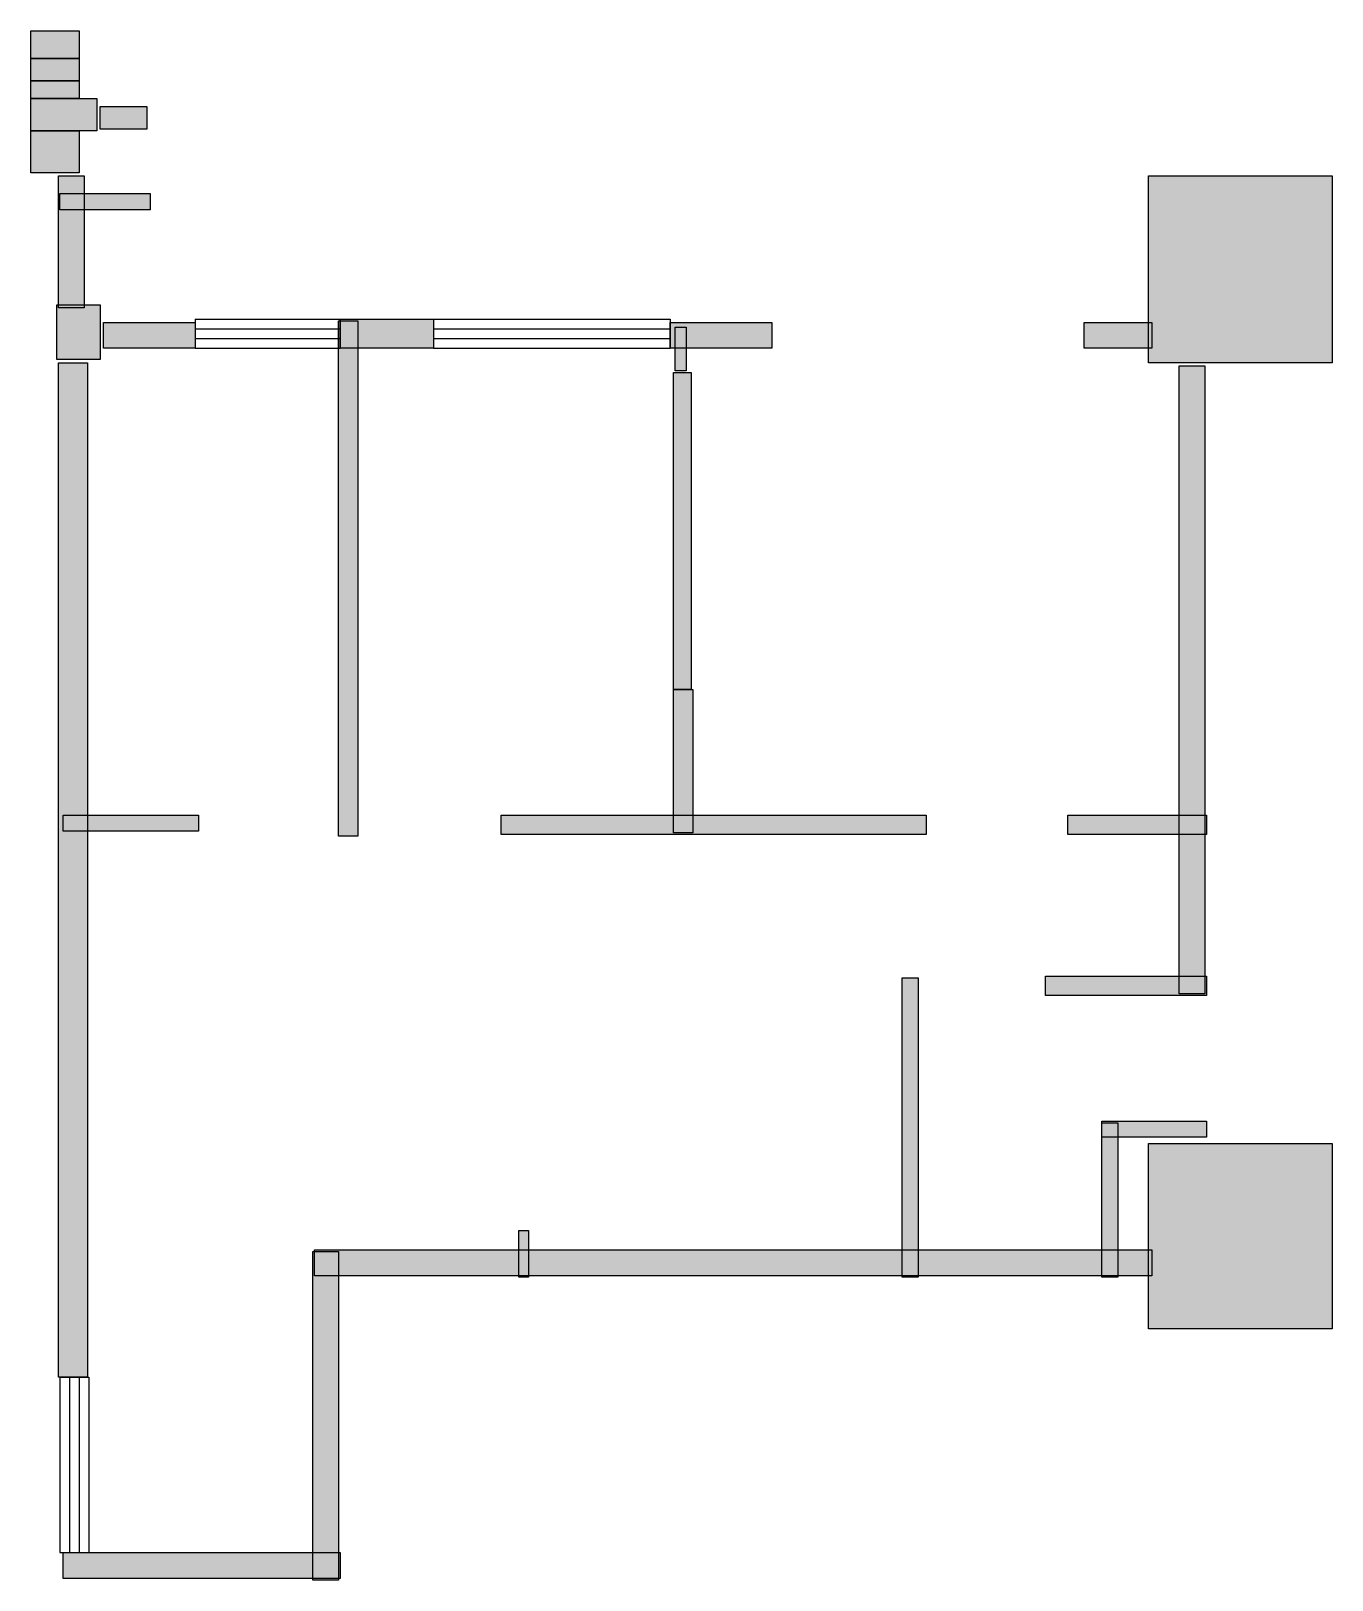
# Model space of a CAD drawing. Header units: centimetres. Extents: x 30 to 741, y 28 to 875.
import ezdxf

# ---------------------------------------------------------------- set-up
doc = ezdxf.new("R2010")
doc.units = ezdxf.units.CM
doc.layers.add('WALL', color=7, linetype='Continuous')
doc.layers.add('WINDOW', color=5, linetype='Continuous')

msp = doc.modelspace()

# ---------------------------------------------------------------- hatches: boundary and pattern name
at = {"layer": 'WALL'}
h = msp.add_hatch(color=256, dxfattribs=at)
h.dxf.hatch_style = 1
h.paths.add_polyline_path([(29.92, 874.72), (56.32, 874.72), (56.32, 859.76), (29.92, 859.76)])
h = msp.add_hatch(color=256, dxfattribs=at)
h.dxf.hatch_style = 1
h.paths.add_polyline_path([(29.92, 859.76), (56.32, 859.76), (56.32, 847.44), (29.92, 847.44)])
h = msp.add_hatch(color=256, dxfattribs=at)
h.dxf.hatch_style = 1
h.paths.add_polyline_path([(29.92, 847.44), (56.32, 847.44), (56.32, 837.76), (29.92, 837.76)])
h = msp.add_hatch(color=256, dxfattribs=at)
h.dxf.hatch_style = 1
h.paths.add_polyline_path([(29.92, 837.76), (66, 837.76), (66, 820.16), (29.92, 820.16)])
h = msp.add_hatch(color=256, dxfattribs=at)
h.dxf.hatch_style = 1
h.paths.add_polyline_path([(67.76, 833.36), (93.28, 833.36), (93.28, 821.04), (67.76, 821.04)])
h = msp.add_hatch(color=256, dxfattribs=at)
h.dxf.hatch_style = 1
h.paths.add_polyline_path([(29.92, 820.16), (56.32, 820.16), (56.32, 797.28), (29.92, 797.28)])
h = msp.add_hatch(color=256, dxfattribs=at)
h.dxf.hatch_style = 1
h.paths.add_polyline_path([(44.88, 795.52), (58.96, 795.52), (58.96, 723.36), (44.88, 723.36)])
h = msp.add_hatch(color=256, dxfattribs=at)
h.dxf.hatch_style = 1
h.paths.add_polyline_path([(640.64, 795.52), (740.96, 795.52), (740.96, 693.44), (640.64, 693.44)])
h = msp.add_hatch(color=256, dxfattribs=at)
h.dxf.hatch_style = 1
h.paths.add_polyline_path([(45.76, 785.84), (95.04, 785.84), (95.04, 777.04), (45.76, 777.04)])
h = msp.add_hatch(color=256, dxfattribs=at)
h.dxf.hatch_style = 1
h.paths.add_polyline_path([(44, 725.12), (67.76, 725.12), (67.76, 695.2), (44, 695.2)])
h = msp.add_hatch(color=256, dxfattribs=at)
h.dxf.hatch_style = 1
h.paths.add_polyline_path([(69.52, 715.44), (119.68, 715.44), (119.68, 701.36), (69.52, 701.36)])
h = msp.add_hatch(color=256, dxfattribs=at)
h.dxf.hatch_style = 1
h.paths.add_polyline_path([(198, 716.32), (208.56, 716.32), (208.56, 434.72), (198, 434.72)])
h = msp.add_hatch(color=256, dxfattribs=at)
h.dxf.hatch_style = 1
h.paths.add_polyline_path([(198.88, 717.2), (249.92, 717.2), (249.92, 701.36), (198.88, 701.36)])
h = msp.add_hatch(color=256, dxfattribs=at)
h.dxf.hatch_style = 1
h.paths.add_polyline_path([(379.28, 715.44), (434.72, 715.44), (434.72, 701.36), (379.28, 701.36)])
h = msp.add_hatch(color=256, dxfattribs=at)
h.dxf.hatch_style = 1
h.paths.add_polyline_path([(381.92, 712.8), (388.08, 712.8), (388.08, 689.04), (381.92, 689.04)])
h = msp.add_hatch(color=256, dxfattribs=at)
h.dxf.hatch_style = 1
h.paths.add_polyline_path([(605.44, 715.44), (642.4, 715.44), (642.4, 701.36), (605.44, 701.36)])
h = msp.add_hatch(color=256, dxfattribs=at)
h.dxf.hatch_style = 1
h.paths.add_polyline_path([(44.88, 693.44), (60.72, 693.44), (60.72, 139.04), (44.88, 139.04)])
h = msp.add_hatch(color=256, dxfattribs=at)
h.dxf.hatch_style = 1
h.paths.add_polyline_path([(381.04, 688.16), (390.72, 688.16), (390.72, 514.8), (381.04, 514.8)])
h = msp.add_hatch(color=256, dxfattribs=at)
h.dxf.hatch_style = 1
h.paths.add_polyline_path([(657.36, 691.68), (671.44, 691.68), (671.44, 348.48), (657.36, 348.48)])
h = msp.add_hatch(color=256, dxfattribs=at)
h.dxf.hatch_style = 1
h.paths.add_polyline_path([(381.04, 514.8), (391.6, 514.8), (391.6, 436.48), (381.04, 436.48)])
h = msp.add_hatch(color=256, dxfattribs=at)
h.dxf.hatch_style = 1
h.paths.add_polyline_path([(47.52, 446.16), (121.44, 446.16), (121.44, 437.36), (47.52, 437.36)])
h = msp.add_hatch(color=256, dxfattribs=at)
h.dxf.hatch_style = 1
h.paths.add_polyline_path([(286.88, 446.16), (519.2, 446.16), (519.2, 435.6), (286.88, 435.6)])
h = msp.add_hatch(color=256, dxfattribs=at)
h.dxf.hatch_style = 1
h.paths.add_polyline_path([(596.64, 446.16), (672.32, 446.16), (672.32, 435.6), (596.64, 435.6)])
h = msp.add_hatch(color=256, dxfattribs=at)
h.dxf.hatch_style = 1
h.paths.add_polyline_path([(506, 357.28), (514.8, 357.28), (514.8, 193.6), (506, 193.6)])
h = msp.add_hatch(color=256, dxfattribs=at)
h.dxf.hatch_style = 1
h.paths.add_polyline_path([(584.32, 358.16), (672.32, 358.16), (672.32, 347.6), (584.32, 347.6)])
h = msp.add_hatch(color=256, dxfattribs=at)
h.dxf.hatch_style = 1
h.paths.add_polyline_path([(615.12, 278.96), (672.32, 278.96), (672.32, 270.16), (615.12, 270.16)])
h = msp.add_hatch(color=256, dxfattribs=at)
h.dxf.hatch_style = 1
h.paths.add_polyline_path([(615.12, 278.08), (623.92, 278.08), (623.92, 193.6), (615.12, 193.6)])
h = msp.add_hatch(color=256, dxfattribs=at)
h.dxf.hatch_style = 1
h.paths.add_polyline_path([(640.64, 266.64), (740.96, 266.64), (740.96, 165.44), (640.64, 165.44)])
h = msp.add_hatch(color=256, dxfattribs=at)
h.dxf.hatch_style = 1
h.paths.add_polyline_path([(296.56, 219.12), (301.84, 219.12), (301.84, 193.6), (296.56, 193.6)])
h = msp.add_hatch(color=256, dxfattribs=at)
h.dxf.hatch_style = 1
h.paths.add_polyline_path([(183.92, 207.68), (198, 207.68), (198, 28.16), (183.92, 28.16)])
h = msp.add_hatch(color=256, dxfattribs=at)
h.dxf.hatch_style = 1
h.paths.add_polyline_path([(184.8, 208.56), (642.4, 208.56), (642.4, 194.48), (184.8, 194.48)])
h = msp.add_hatch(color=256, dxfattribs=at)
h.dxf.hatch_style = 1
h.paths.add_polyline_path([(47.52, 43.12), (198.88, 43.12), (198.88, 29.04), (47.52, 29.04)])

# ---------------------------------------------------------------- linework, layer by layer
for points in [[(29.92, 874.72), (56.32, 874.72), (56.32, 859.76), (29.92, 859.76)], [(29.92, 859.76), (56.32, 859.76), (56.32, 847.44), (29.92, 847.44)], [(29.92, 847.44), (56.32, 847.44), (56.32, 837.76), (29.92, 837.76)], [(29.92, 837.76), (66, 837.76), (66, 820.16), (29.92, 820.16)], [(67.76, 833.36), (93.28, 833.36), (93.28, 821.04), (67.76, 821.04)], [(29.92, 820.16), (56.32, 820.16), (56.32, 797.28), (29.92, 797.28)], [(44.88, 795.52), (58.96, 795.52), (58.96, 723.36), (44.88, 723.36)], [(640.64, 795.52), (740.96, 795.52), (740.96, 693.44), (640.64, 693.44)], [(45.76, 785.84), (95.04, 785.84), (95.04, 777.04), (45.76, 777.04)], [(44, 725.12), (67.76, 725.12), (67.76, 695.2), (44, 695.2)], [(69.52, 715.44), (119.68, 715.44), (119.68, 701.36), (69.52, 701.36)], [(198, 716.32), (208.56, 716.32), (208.56, 434.72), (198, 434.72)], [(198.88, 717.2), (249.92, 717.2), (249.92, 701.36), (198.88, 701.36)], [(379.28, 715.44), (434.72, 715.44), (434.72, 701.36), (379.28, 701.36)], [(381.92, 712.8), (388.08, 712.8), (388.08, 689.04), (381.92, 689.04)], [(605.44, 715.44), (642.4, 715.44), (642.4, 701.36), (605.44, 701.36)], [(44.88, 693.44), (60.72, 693.44), (60.72, 139.04), (44.88, 139.04)], [(381.04, 688.16), (390.72, 688.16), (390.72, 514.8), (381.04, 514.8)], [(657.36, 691.68), (671.44, 691.68), (671.44, 348.48), (657.36, 348.48)], [(381.04, 514.8), (391.6, 514.8), (391.6, 436.48), (381.04, 436.48)], [(47.52, 446.16), (121.44, 446.16), (121.44, 437.36), (47.52, 437.36)], [(286.88, 446.16), (519.2, 446.16), (519.2, 435.6), (286.88, 435.6)], [(596.64, 446.16), (672.32, 446.16), (672.32, 435.6), (596.64, 435.6)], [(506, 357.28), (514.8, 357.28), (514.8, 193.6), (506, 193.6)], [(584.32, 358.16), (672.32, 358.16), (672.32, 347.6), (584.32, 347.6)], [(615.12, 278.96), (672.32, 278.96), (672.32, 270.16), (615.12, 270.16)], [(615.12, 278.08), (623.92, 278.08), (623.92, 193.6), (615.12, 193.6)], [(640.64, 266.64), (740.96, 266.64), (740.96, 165.44), (640.64, 165.44)], [(296.56, 219.12), (301.84, 219.12), (301.84, 193.6), (296.56, 193.6)], [(183.92, 207.68), (198, 207.68), (198, 28.16), (183.92, 28.16)], [(184.8, 208.56), (642.4, 208.56), (642.4, 194.48), (184.8, 194.48)], [(47.52, 43.12), (198.88, 43.12), (198.88, 29.04), (47.52, 29.04)]]:
    msp.add_lwpolyline(points, close=True, dxfattribs=at)
at = {"layer": 'WINDOW'}
for p, q in [((119.68, 717.2), (198.88, 717.2)), ((119.68, 717.2), (119.68, 701.36)), ((119.68, 711.92), (198.88, 711.92)), ((198.88, 717.2), (198.88, 701.36)), ((249.92, 717.2), (379.28, 717.2)), ((249.92, 717.2), (249.92, 701.36)), ((249.92, 711.92), (379.28, 711.92)), ((379.28, 717.2), (379.28, 701.36)), ((119.68, 706.64), (198.88, 706.64)), ((249.92, 706.64), (379.28, 706.64)), ((119.68, 701.36), (198.88, 701.36)), ((249.92, 701.36), (379.28, 701.36)), ((45.76, 139.04), (45.76, 43.12)), ((45.76, 139.04), (61.6, 139.04)), ((51.04, 139.04), (51.04, 43.12)), ((56.32, 139.04), (56.32, 43.12)), ((61.6, 139.04), (61.6, 43.12)), ((45.76, 43.12), (61.6, 43.12))]:
    msp.add_line(p, q, dxfattribs=at)

doc.saveas('drawing.dxf')
